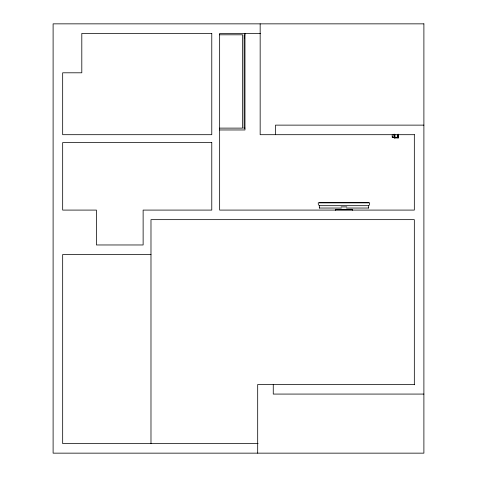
<?xml version="1.0" encoding="UTF-8"?>
<svg xmlns="http://www.w3.org/2000/svg" width="477" height="477" viewBox="0 0 477 477"><rect width="100%" height="100%" fill="white"/><g stroke="black" fill="none" stroke-linecap="round" stroke-linejoin="round"><path stroke-width="0.72" d="M392.201 137.328L392.201 134.83M341.091 206.917L346.809 206.917M335.379 209.713L352.515 209.713M397.603 134.442L397.603 137.406L394.723 137.406L394.193 137.936L398.134 137.936L398.116 134.21L398.134 137.936L397.603 137.406L394.193 137.936L394.193 134.222M369.448 205.235L369.675 202.838L368.739 202.749L318.761 202.761L318.237 202.826L318.368 205.229M341.472 209.653L346.421 209.653M319.334 208.038L319.334 205.682M368.566 208.038L368.566 205.682M352.521 210.291L352.521 209.367L351.811 209.308L335.653 209.32L335.373 210.291M260.52 33.414L219.653 33.414L219.653 210.089L414.328 210.089L414.328 134.58M219.653 34.803L242.656 34.803L242.656 128.122L219.653 128.122M244.969 34.899L244.129 34.899L244.129 128.092M423.892 125.129L275.485 125.129L275.485 134.693M243.735 128.092L244.969 128.092M219.653 129.965L244.969 129.965L244.969 33.414M414.328 134.693L260.162 134.693L260.162 23.85M397.365 134.353L397.365 137.31L394.813 137.31L394.813 134.353M392.285 137.197L394.08 137.501L394.08 134.186M319.298 202.749L368.602 202.749M319.298 205.682L368.602 205.682M319.298 208.038L341.377 208.038M346.523 208.038L368.602 208.038M150.982 254.533L62.672 254.533L62.672 443.586L258.105 443.586M414.328 384.51L257.687 384.51L257.687 453.15M423.892 394.074L273.261 394.074L273.261 384.51M392.523 136.81L392.953 137.501M398.051 135.706L398.134 137.936M397.52 134.442L397.603 137.406M397.287 134.353L397.365 137.31M414.328 384.772L414.328 219.653L150.982 219.653L150.982 443.586M351.811 209.308L351.811 209.665M336.088 209.308L336.088 209.665M244.409 37.081L244.409 38.327M423.892 23.85L53.108 23.85L53.108 453.15L423.892 453.15L423.892 23.85M211.776 33.414L81.805 33.414L81.805 72.802L62.672 72.802L62.672 134.693L211.776 134.693L211.776 33.414M211.776 142.569L62.672 142.569L62.672 210.089L96.432 210.089L96.432 244.969L143.13 244.969L143.13 210.089L211.776 210.089L211.776 142.569M394.723 137.406L394.712 134.431L394.723 137.406"/></g></svg>
